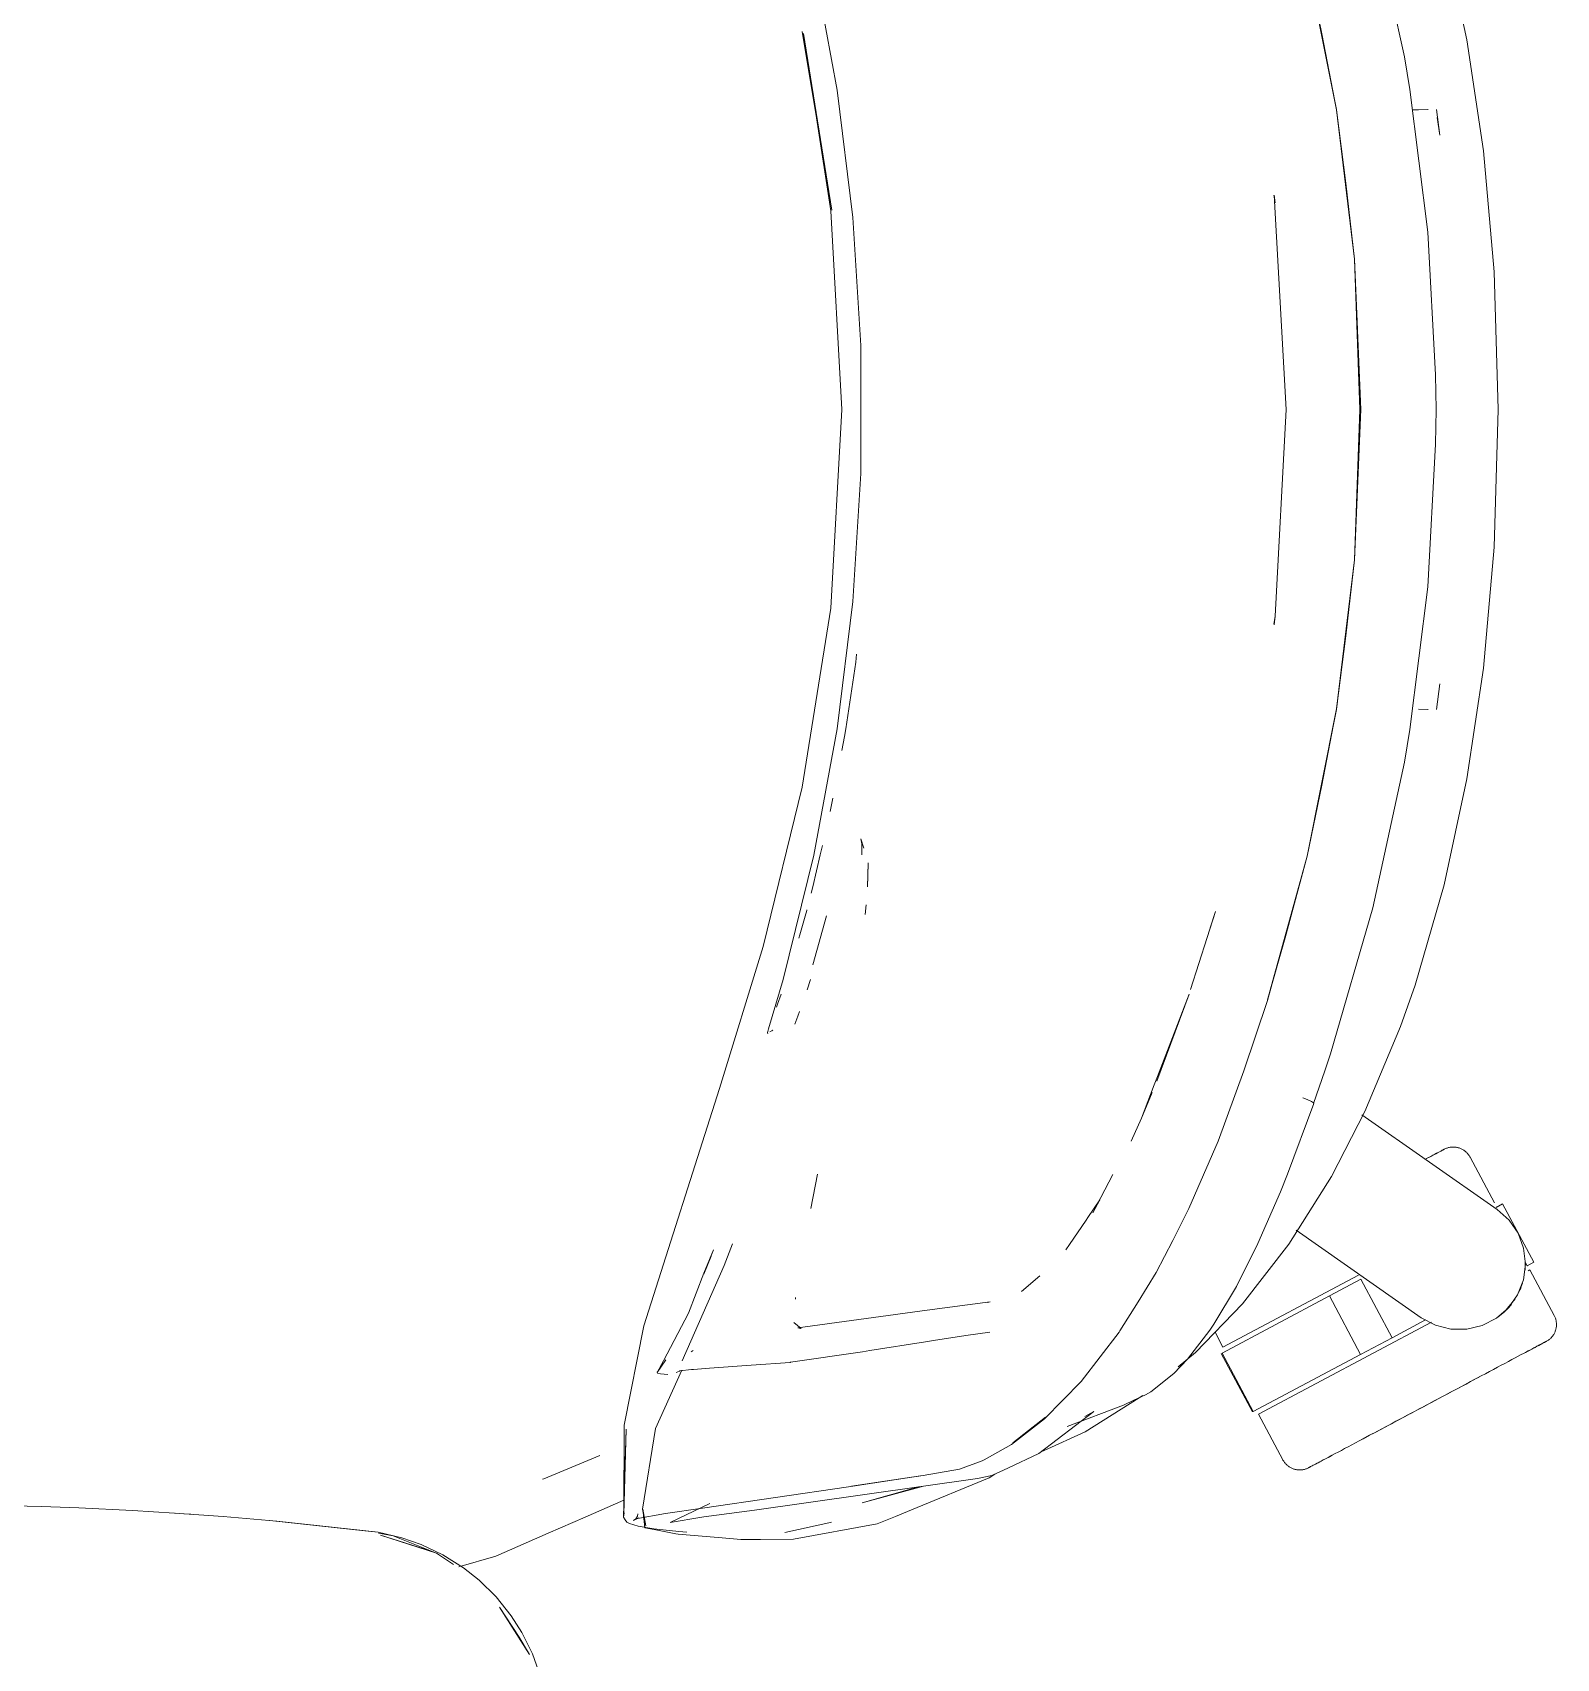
# Model space of a CAD drawing. Header units: millimetres. Extents: x 155927 to 295199, y -4084 to 97293.
# Drawn here: x 202136 to 202458.3, y 30484.3 to 30828.1 of the extents above; entities that cross this region are included whole.
import ezdxf

# ---------------------------------------------------------------- set-up
doc = ezdxf.new("R2010")
doc.units = ezdxf.units.MM
doc.header["$MEASUREMENT"] = 0
doc.layers.add('G-IMPT', color=8, linetype='CONTINUOUS', lineweight=9)
doc.layers.add('I-FURN', color=8, linetype='CONTINUOUS', lineweight=9)

msp = doc.modelspace()

# ---------------------------------------------------------------- linework, layer by layer
at = {"layer": 'G-IMPT'}
for p, q in [((202426.09, 30822.98), (202419.42, 30853.77)), ((202434.52, 30848.87), (202439.33, 30826.51)), ((202301.24, 30842.6), (202306.18, 30815.93)), ((202411.74, 30811.71), (202405.53, 30842.95)), ((202405.53, 30842.95), (202411.74, 30811.79)), ((202405.57, 30842.84), (202408.64, 30827.81)), ((202298.78, 30828.28), (202305.04, 30790.54)), ((202304.78, 30790.37), (202299.04, 30827.9)), ((202305.04, 30790.54), (202299.04, 30827.9)), ((202411.74, 30811.71), (202408.64, 30827.81)), ((202442.83, 30803.09), (202439.33, 30826.51)), ((202427.28, 30816.06), (202426.09, 30822.98)), ((202306.18, 30815.93), (202309.47, 30789.01)), ((202431.09, 30785.89), (202427.28, 30816.06)), ((202415.56, 30780.2), (202411.74, 30811.79)), ((202413.69, 30796.23), (202411.74, 30811.71)), ((202415.53, 30780.16), (202411.74, 30811.71)), ((202427.83, 30811.71), (202429.07, 30811.75)), ((202431.16, 30811.82), (202429.07, 30811.75)), ((202431.16, 30811.82), (202431.05, 30811.82)), ((202432.92, 30811.79), (202433.57, 30806.38)), ((202433.01, 30810.15), (202433.57, 30806.38)), ((202445.09, 30777.52), (202442.83, 30803.09)), ((202413.69, 30796.23), (202415.53, 30780.16)), ((202398.52, 30793.66), (202398.57, 30793.41)), ((202401.07, 30748.38), (202398.57, 30793.72)), ((202398.57, 30793.72), (202398.8, 30792.11)), ((202398.8, 30792.11), (202398.57, 30793.41)), ((202304.78, 30790.37), (202307.13, 30748.38)), ((202311.13, 30761.94), (202309.47, 30789.01)), ((202432.7, 30755.69), (202431.09, 30785.89)), ((202415.53, 30780.16), (202416.2, 30765.26)), ((202415.53, 30780.16), (202416.67, 30748.38)), ((202416.9, 30748.38), (202415.56, 30780.2)), ((202445.94, 30748.38), (202445.09, 30777.52)), ((202416.2, 30765.26), (202416.67, 30748.38)), ((202311.13, 30734.82), (202311.13, 30761.94)), ((202432.7, 30755.69), (202432.8, 30748.38)), ((202304.78, 30706.39), (202307.13, 30748.38)), ((202401.13, 30748.38), (202398.8, 30704.65)), ((202401.07, 30748.38), (202398.8, 30704.65)), ((202415.53, 30716.6), (202416.67, 30748.38)), ((202415.56, 30716.56), (202416.9, 30748.38)), ((202416.2, 30731.5), (202416.67, 30748.38)), ((202432.7, 30741.07), (202432.8, 30748.38)), ((202445.09, 30719.24), (202445.94, 30748.38)), ((202432.7, 30741.07), (202431.09, 30710.86)), ((202311.13, 30734.82), (202309.47, 30707.75)), ((202416.2, 30731.5), (202415.53, 30716.6)), ((202442.83, 30693.67), (202445.09, 30719.24)), ((202415.53, 30716.6), (202411.74, 30685.05)), ((202415.56, 30716.56), (202411.74, 30684.97)), ((202415.53, 30716.6), (202413.69, 30700.52)), ((202431.09, 30710.86), (202427.28, 30680.69)), ((202306.18, 30680.83), (202309.47, 30707.75)), ((202298.78, 30668.48), (202304.78, 30706.39)), ((202398.52, 30703.1), (202398.57, 30703.35)), ((202398.8, 30704.65), (202398.54, 30702.87)), ((202398.8, 30704.65), (202398.57, 30703.35)), ((202411.74, 30685.05), (202413.69, 30700.52)), ((202310.09, 30694.98), (202310.27, 30696.64)), ((202308.8, 30686.46), (202310.09, 30694.98)), ((202439.33, 30670.25), (202442.83, 30693.67)), ((202432.92, 30684.96), (202433.57, 30690.38)), ((202308.8, 30686.46), (202307.95, 30680.83)), ((202405.57, 30653.92), (202411.74, 30685.05)), ((202405.57, 30653.92), (202411.74, 30684.97)), ((202411.74, 30685.05), (202408.64, 30668.94)), ((202429.07, 30685.01), (202431.16, 30684.93)), ((202431.16, 30684.93), (202431.05, 30684.93)), ((202301.24, 30654.16), (202306.18, 30680.83)), ((202307.95, 30680.83), (202307.7, 30679.2)), ((202427.28, 30680.69), (202426.09, 30673.77)), ((202307.15, 30676.3), (202307.7, 30679.2)), ((202419.42, 30642.98), (202426.09, 30673.77)), ((202405.57, 30653.92), (202408.64, 30668.94)), ((202434.52, 30647.88), (202439.33, 30670.25)), ((202298.78, 30668.48), (202290.47, 30634.79)), ((202305.22, 30666.2), (202304.68, 30663.38)), ((202303.02, 30656.15), (202302.56, 30654.18)), ((202311.35, 30656.52), (202311.13, 30657.57)), ((202311.13, 30657.57), (202311.82, 30655.62)), ((202311.35, 30656.52), (202311.38, 30654.21)), ((202301.24, 30654.16), (202294.7, 30627.84)), ((202301.01, 30647.42), (202302.56, 30654.18)), ((202311.39, 30654.35), (202311.38, 30654.21)), ((202312.67, 30652.51), (202312.58, 30647.45)), ((202312.67, 30652.51), (202312.66, 30649.73)), ((202405.57, 30653.92), (202397.14, 30623.51)), ((202405.57, 30653.92), (202397.18, 30623.42)), ((202400.91, 30636.67), (202405.57, 30653.92)), ((202312.58, 30647.45), (202312.66, 30649.73)), ((202301.01, 30647.42), (202300.68, 30646.13)), ((202428.35, 30626.64), (202434.52, 30647.88)), ((202299.39, 30641.27), (202299.71, 30642.41)), ((202299.71, 30642.41), (202299.76, 30642.58)), ((202312.27, 30643.66), (202312.05, 30641.57)), ((202386.12, 30642.24), (202380.86, 30625.75)), ((202386.12, 30642.24), (202385.04, 30638.8)), ((202419.42, 30642.98), (202410.48, 30612.16)), ((202299.39, 30641.27), (202298.28, 30637.27)), ((202300.98, 30630.94), (202303.89, 30641.34)), ((202281.28, 30604.82), (202290.47, 30634.79)), ((202298.28, 30637.27), (202298.07, 30636.58)), ((202400.91, 30636.67), (202397.14, 30623.51)), ((202294.7, 30627.84), (202291.62, 30617.41)), ((202300.54, 30627.85), (202299.81, 30625.64)), ((202293.54, 30622.64), (202294.28, 30624.74)), ((202380.59, 30624.76), (202373.77, 30606.36)), ((202380.59, 30624.76), (202373.87, 30607.31)), ((202428.35, 30626.64), (202425.27, 30617.91)), ((202293.54, 30622.64), (202293.29, 30621.98)), ((202297.82, 30620.09), (202298.2, 30621.1)), ((202397.18, 30623.42), (202392.18, 30608.51)), ((202291.56, 30617.14), (202291.62, 30617.41)), ((202297.82, 30620.09), (202297.21, 30618.43)), ((202425.27, 30617.91), (202417.76, 30599.93)), ((202291.43, 30616.62), (202291.48, 30616.85)), ((202291.51, 30616.39), (202291.43, 30616.62)), ((202291.48, 30616.85), (202291.56, 30617.14)), ((202292.52, 30617.16), (202291.91, 30616.77)), ((202292.52, 30617.16), (202292.31, 30617.01)), ((202410.48, 30612.16), (202409.29, 30608.55)), ((202373.87, 30607.31), (202373.21, 30605.59)), ((202386.72, 30593.63), (202392.18, 30608.51)), ((202406.88, 30601.62), (202409.29, 30608.55)), ((202281.28, 30604.82), (202265.29, 30554.58)), ((202370.48, 30598.51), (202373.21, 30605.59)), ((202370.48, 30598.51), (202372.79, 30603.95)), ((202401.35, 30586.66), (202406.92, 30601.62)), ((202405.65, 30602.4), (202404.59, 30602.83)), ((202404.59, 30602.83), (202405.19, 30602.6)), ((202405.65, 30602.4), (202405.19, 30602.6)), ((202405.65, 30602.4), (202406.3, 30602.12)), ((202405.65, 30602.4), (202406.48, 30602.02)), ((202406.3, 30602.12), (202406.48, 30602.02)), ((202406.88, 30601.75), (202406.48, 30602.02)), ((202406.48, 30602.02), (202406.87, 30601.8)), ((202406.88, 30601.75), (202406.87, 30601.8)), ((202406.92, 30601.62), (202406.88, 30601.75)), ((202406.88, 30601.75), (202406.88, 30601.62)), ((202368.29, 30593.66), (202370.48, 30598.51)), ((202410.66, 30586.16), (202417.76, 30599.93)), ((202386.72, 30593.63), (202380.54, 30579.4)), ((202302.01, 30586.71), (202300.59, 30579.45)), ((202364.42, 30586.61), (202360.23, 30578.51)), ((202399.87, 30582.97), (202401.35, 30586.66)), ((202395.09, 30572.02), (202399.87, 30582.97)), ((202401.69, 30571.86), (202410.66, 30586.16)), ((202361.73, 30581.28), (202359.18, 30577.53)), ((202361.73, 30581.28), (202360.23, 30578.51)), ((202358.78, 30576.95), (202355.29, 30571.82)), ((202359.18, 30577.53), (202358.78, 30576.95)), ((202377.15, 30572.67), (202380.54, 30579.4)), ((202377.15, 30572.67), (202373.58, 30565.88)), ((202277.97, 30565.76), (202279.99, 30570.66)), ((202279.99, 30570.66), (202277.97, 30565.56)), ((202277.97, 30565.56), (202279.47, 30569.34)), ((202284.01, 30571.98), (202282.27, 30567.4)), ((202355.29, 30571.82), (202354.54, 30570.71)), ((202395.09, 30572.02), (202390.57, 30562.96)), ((202394.87, 30571.57), (202390.57, 30562.96)), ((202395.09, 30572.02), (202390.87, 30563.56)), ((202401.69, 30571.86), (202391.88, 30559.26)), ((202394.87, 30571.57), (202395.09, 30572.02)), ((202282.27, 30567.4), (202273.35, 30547.24)), ((202369.81, 30559.65), (202373.58, 30565.88)), ((202274.72, 30557.29), (202277.97, 30565.76)), ((202349.01, 30565.18), (202345.11, 30561.85)), ((202390.57, 30562.96), (202385.83, 30554.97)), ((202390.57, 30562.96), (202390.87, 30563.56)), ((202297.33, 30560.23), (202297.37, 30560.58)), ((202325.16, 30557.91), (202338.52, 30559.68)), ((202338.52, 30559.68), (202338.04, 30559.54)), ((202369.81, 30559.65), (202365.93, 30553.56)), ((202381.93, 30548.97), (202391.88, 30559.26)), ((202274.72, 30557.29), (202269.44, 30547.18)), ((202325.16, 30557.91), (202297.83, 30554.17)), ((202265.29, 30554.58), (202261.1, 30533.62)), ((202296.97, 30555.28), (202298.54, 30554.04)), ((202297.83, 30554.17), (202298.09, 30554.12)), ((202298.32, 30554.08), (202298.09, 30554.12)), ((202333.35, 30552.55), (202326.51, 30551.49)), ((202333.35, 30552.55), (202338.42, 30553.3)), ((202357.74, 30542.86), (202365.76, 30553.3)), ((202365.76, 30553.3), (202365.93, 30553.56)), ((202380.26, 30547.55), (202384.97, 30553.68)), ((202384.97, 30553.68), (202385.83, 30554.97)), ((202275.72, 30549.41), (202275.29, 30549.14)), ((202296.31, 30546.9), (202311.53, 30549.11)), ((202311.53, 30549.11), (202313.08, 30549.36)), ((202313.08, 30549.36), (202324.85, 30551.23)), ((202326.51, 30551.49), (202324.85, 30551.23)), ((202378.25, 30545.97), (202381.93, 30548.97)), ((202267.73, 30532.92), (202273.31, 30545.21)), ((202268.09, 30544.73), (202269.93, 30547.43)), ((202268.09, 30544.73), (202269.44, 30547.18)), ((202275.37, 30545.35), (202272.91, 30545.06)), ((202275.37, 30545.35), (202275.74, 30545.39)), ((202279.15, 30545.64), (202275.74, 30545.39)), ((202279.15, 30545.64), (202287.99, 30546.28)), ((202296.23, 30546.89), (202287.99, 30546.28)), ((202296.31, 30546.9), (202296.23, 30546.89)), ((202380.26, 30547.55), (202377.36, 30544.52)), ((202268.09, 30544.73), (202268.06, 30544.9)), ((202268.12, 30544.6), (202268.09, 30544.73)), ((202268.81, 30544.45), (202268.12, 30544.6)), ((202270.33, 30544.29), (202268.81, 30544.45)), ((202272.07, 30544.76), (202272.84, 30545.04)), ((202272.91, 30545.06), (202272.84, 30545.04)), ((202350.01, 30534.96), (202357.74, 30542.86)), ((202372.5, 30540.66), (202377.36, 30544.52)), ((202370, 30539.35), (202358.56, 30532.23)), ((202368.92, 30538.87), (202366.7, 30537.8)), ((202371.36, 30540.05), (202368.92, 30538.87)), ((202370, 30539.35), (202370.77, 30539.85)), ((202371.36, 30540.05), (202372.5, 30540.66)), ((202350.01, 30534.96), (202343.04, 30529.54)), ((202343.27, 30529.87), (202350.22, 30535.27)), ((202350.22, 30535.27), (202346.64, 30532.46)), ((202360.45, 30536.52), (202348.79, 30527.61)), ((202354.79, 30533.29), (202366.7, 30537.8)), ((202360.45, 30536.52), (202358.49, 30535.41)), ((202261.54, 30532.73), (202260.96, 30514.29)), ((202261.1, 30533.62), (202261.06, 30514.75)), ((202261.54, 30532.73), (202261.06, 30514.75)), ((202267.73, 30532.92), (202265.01, 30515.87)), ((202343.27, 30529.87), (202346.64, 30532.46)), ((202358.56, 30532.23), (202349.93, 30528.25)), ((202343.04, 30529.54), (202337.21, 30526.26)), ((202349.4, 30528.01), (202349.93, 30528.25)), ((202255.96, 30527.19), (202244.1, 30522.27)), ((202336.78, 30526.04), (202331.99, 30524.29)), ((202336.78, 30526.04), (202337.21, 30526.26)), ((202342.22, 30524.54), (202338.85, 30522.97)), ((202348.79, 30527.61), (202342.22, 30524.54)), ((202243.83, 30522.16), (202244.1, 30522.27)), ((202288.65, 30515.65), (202335.86, 30522.33)), ((202308.56, 30520.6), (202323.75, 30522.92)), ((202309.16, 30520.69), (202324.32, 30522.99)), ((202309.16, 30520.69), (202323.75, 30522.92)), ((202338.3, 30522.49), (202321.85, 30515.69)), ((202331.99, 30524.29), (202324.32, 30522.99)), ((202335.86, 30522.33), (202338.85, 30522.97)), ((202339.47, 30523.26), (202338.3, 30522.49)), ((202252.89, 30514.16), (202261.06, 30517.73)), ((202308.56, 30520.6), (202277.68, 30516.04)), ((202311.44, 30517.2), (202324.39, 30520.71)), ((202311.44, 30517.2), (202323.33, 30520.56)), ((202125.62, 30516.72), (202137.92, 30516.42)), ((202145.8, 30516.13), (202137.92, 30516.42)), ((202145.8, 30516.13), (202157.11, 30515.59)), ((202165.98, 30515.03), (202157.11, 30515.59)), ((202165.98, 30515.03), (202176.27, 30514.3)), ((202168.02, 30514.89), (202166.12, 30514.98)), ((202168.02, 30514.89), (202169.44, 30514.76)), ((202187.66, 30513.31), (202176.27, 30514.3)), ((202260.93, 30514.17), (202261.12, 30515.04)), ((202260.96, 30514.29), (202261.06, 30514.75)), ((202261.06, 30514.75), (202261.09, 30514.93)), ((202261.12, 30515.04), (202261.09, 30514.93)), ((202263.56, 30513.82), (202269.83, 30514.93)), ((202263.91, 30514.37), (202263.59, 30513.83)), ((202263.91, 30514.37), (202263.99, 30514.87)), ((202265.7, 30512.29), (202265.01, 30515.87)), ((202265.7, 30512.29), (202265.08, 30515.84)), ((202265.08, 30515.84), (202265.46, 30511.88)), ((202277.68, 30516.04), (202269.83, 30514.93)), ((202279.23, 30517.02), (202270.8, 30513.02)), ((202276.69, 30514), (202277.98, 30514.21)), ((202288.65, 30515.65), (202277.98, 30514.21)), ((202314.62, 30512.71), (202318.48, 30514.3)), ((202321.85, 30515.69), (202318.48, 30514.3)), ((202209.1, 30510.96), (202186.15, 30513.42)), ((202186.15, 30513.42), (202206.28, 30511.29)), ((202209.1, 30510.96), (202187.66, 30513.31)), ((202209.1, 30510.96), (202206.28, 30511.29)), ((202209.1, 30510.96), (202214.06, 30509.81)), ((202245.06, 30510.74), (202252.89, 30514.16)), ((202260.93, 30514.17), (202261.32, 30513.6)), ((202261.7, 30513.11), (202261.32, 30513.6)), ((202261.7, 30513.11), (202262.23, 30512.78)), ((202264.1, 30512.23), (202262.23, 30512.78)), ((202264.18, 30513.99), (202263.08, 30513.43)), ((202263.59, 30513.83), (202263.08, 30513.43)), ((202264.18, 30513.99), (202263.56, 30513.82)), ((202267.37, 30511.7), (202264.1, 30512.23)), ((202267.79, 30511.44), (202265.46, 30511.88)), ((202267.37, 30511.7), (202267.99, 30511.62)), ((202267.79, 30511.44), (202272.04, 30510.63)), ((202272.68, 30511.1), (202267.99, 30511.62)), ((202270.8, 30513.02), (202271.66, 30513.17)), ((202271.66, 30513.17), (202276.69, 30514)), ((202272.68, 30511.1), (202274.36, 30510.97)), ((202295.06, 30510.88), (202304.37, 30512.92)), ((202296.92, 30509.47), (202314.62, 30512.71)), ((202304.37, 30512.92), (202304.94, 30513.08)), ((202209.18, 30510.75), (202212.23, 30510.17)), ((202221.45, 30506.56), (202209.6, 30510.38)), ((202218.75, 30507.46), (202209.6, 30510.38)), ((202212.23, 30510.17), (202221.45, 30506.56)), ((202218.2, 30508.36), (202214.06, 30509.81)), ((202222.78, 30506.17), (202218.2, 30508.36)), ((202221.45, 30506.56), (202218.75, 30507.46)), ((202233.94, 30505.88), (202245.06, 30510.74)), ((202272.51, 30510.59), (202272.04, 30510.63)), ((202281.83, 30509.78), (202272.51, 30510.59)), ((202281.83, 30509.78), (202285.79, 30509.44)), ((202285.79, 30509.44), (202289.96, 30509.44)), ((202296.92, 30509.47), (202289.96, 30509.44)), ((202221.45, 30506.56), (202225.03, 30504.14)), ((202222.78, 30506.17), (202227.1, 30503.44)), ((202233.94, 30505.88), (202226.12, 30503.63)), ((202230.41, 30500.81), (202227.1, 30503.44)), ((202234.01, 30497.27), (202230.41, 30500.81)), ((202234.01, 30497.27), (202237.2, 30493.29)), ((202241.06, 30485.14), (202234.74, 30495.09)), ((202238.9, 30488.81), (202234.74, 30495.09)), ((202239.47, 30489.74), (202237.2, 30493.29)), ((202241.06, 30485.14), (202238.9, 30488.81)), ((202241.71, 30485.23), (202239.47, 30489.74)), ((202241.71, 30485.23), (202243.42, 30480.46))]:
    msp.add_line(p, q, dxfattribs=at)
at = {"layer": 'I-FURN'}
for p, q in [((202417.13, 30599.26), (202445.72, 30579.24)), ((202430.4, 30589.75), (202430.93, 30590.04)), ((202431.21, 30590.19), (202430.69, 30589.91)), ((202430.93, 30590.04), (202431.43, 30590.31)), ((202431.69, 30590.44), (202431.21, 30590.19)), ((202431.43, 30590.31), (202431.9, 30590.55)), ((202432.14, 30590.68), (202431.69, 30590.44)), ((202431.9, 30590.55), (202432.33, 30590.78)), ((202432.55, 30590.9), (202432.14, 30590.68)), ((202432.33, 30590.78), (202432.72, 30590.99)), ((202432.92, 30591.1), (202432.55, 30590.9)), ((202432.72, 30590.99), (202433.08, 30591.18)), ((202433.25, 30591.27), (202432.92, 30591.1)), ((202433.08, 30591.18), (202433.4, 30591.35)), ((202433.55, 30591.43), (202433.25, 30591.27)), ((202433.4, 30591.35), (202433.67, 30591.5)), ((202433.81, 30591.57), (202433.55, 30591.43)), ((202433.67, 30591.5), (202433.92, 30591.63)), ((202434.03, 30591.69), (202433.81, 30591.57)), ((202433.92, 30591.63), (202434.12, 30591.73)), ((202434.21, 30591.78), (202434.03, 30591.69)), ((202434.12, 30591.73), (202434.28, 30591.82)), ((202434.35, 30591.86), (202434.21, 30591.78)), ((202434.28, 30591.82), (202434.4, 30591.88)), ((202434.45, 30591.91), (202434.35, 30591.86)), ((202434.4, 30591.88), (202434.48, 30591.93)), ((202434.51, 30591.94), (202434.45, 30591.91)), ((202434.48, 30591.93), (202434.52, 30591.95)), ((202434.53, 30591.95), (202434.51, 30591.94)), ((202434.52, 30591.95), (202434.53, 30591.95)), ((202434.53, 30591.95), (202434.67, 30592.03)), ((202434.67, 30592.03), (202434.82, 30592.09)), ((202434.82, 30592.09), (202434.97, 30592.15)), ((202434.97, 30592.15), (202435.12, 30592.21)), ((202435.12, 30592.21), (202435.27, 30592.26)), ((202435.27, 30592.26), (202435.43, 30592.3)), ((202435.43, 30592.3), (202435.59, 30592.34)), ((202435.59, 30592.34), (202435.75, 30592.37)), ((202435.75, 30592.37), (202435.9, 30592.39)), ((202435.9, 30592.39), (202436.06, 30592.41)), ((202436.06, 30592.41), (202436.23, 30592.42)), ((202436.23, 30592.42), (202436.39, 30592.42)), ((202436.39, 30592.42), (202436.55, 30592.42)), ((202436.55, 30592.42), (202436.71, 30592.41)), ((202436.71, 30592.41), (202436.87, 30592.4)), ((202436.87, 30592.4), (202437.03, 30592.38)), ((202437.03, 30592.38), (202437.19, 30592.35)), ((202437.19, 30592.35), (202437.35, 30592.32)), ((202437.35, 30592.32), (202437.5, 30592.28)), ((202437.5, 30592.28), (202437.66, 30592.23)), ((202437.66, 30592.23), (202437.81, 30592.18)), ((202437.81, 30592.18), (202437.96, 30592.12)), ((202437.96, 30592.12), (202438.11, 30592.06)), ((202438.11, 30592.06), (202438.25, 30591.98)), ((202438.25, 30591.98), (202438.39, 30591.91)), ((202438.39, 30591.91), (202438.53, 30591.83)), ((202438.53, 30591.83), (202438.67, 30591.74)), ((202438.67, 30591.74), (202438.8, 30591.65)), ((202438.8, 30591.65), (202438.93, 30591.55)), ((202438.93, 30591.55), (202439.05, 30591.45)), ((202439.05, 30591.45), (202439.17, 30591.34)), ((202439.17, 30591.34), (202439.29, 30591.23)), ((202439.29, 30591.23), (202439.4, 30591.11)), ((202439.4, 30591.11), (202439.51, 30590.99)), ((202439.51, 30590.99), (202439.61, 30590.86)), ((202439.61, 30590.86), (202439.7, 30590.73)), ((202439.7, 30590.73), (202439.79, 30590.6)), ((202439.79, 30590.6), (202439.88, 30590.46)), ((202439.88, 30590.46), (202439.96, 30590.32)), ((202439.96, 30590.32), (202439.98, 30590.29)), ((202445.13, 30580.6), (202439.98, 30590.29)), ((202445.49, 30579.66), (202446.88, 30580.4)), ((202445.57, 30579.7), (202445.49, 30579.66)), ((202453.45, 30568.04), (202446.88, 30580.4)), ((202445.72, 30579.24), (202448.23, 30576.98)), ((202448.23, 30576.98), (202450.13, 30574.2)), ((202429.67, 30556.31), (202403.24, 30574.82)), ((202450.13, 30574.2), (202451.3, 30571.03)), ((202451.3, 30571.03), (202451.69, 30567.68)), ((202451.69, 30567.68), (202451.26, 30564.34)), ((202451.66, 30568.05), (202452.06, 30567.3)), ((202453.45, 30568.04), (202452.06, 30567.3)), ((202452.06, 30567.3), (202452.14, 30567.34)), ((202452.27, 30566.27), (202452.64, 30566.47)), ((202457.79, 30556.79), (202452.64, 30566.47)), ((202387.74, 30550.08), (202416.43, 30565.34)), ((202410.26, 30560.93), (202416.9, 30564.46)), ((202423.48, 30552.1), (202416.9, 30564.46)), ((202451.26, 30564.34), (202450.04, 30561.19)), ((202387.55, 30548.85), (202410.26, 30560.93)), ((202416.84, 30548.57), (202410.26, 30560.93)), ((202447.27, 30557.57), (202449.56, 30560.35)), ((202450.04, 30561.19), (202448.11, 30558.43)), ((202430.54, 30555.85), (202423.48, 30552.1)), ((202432.65, 30554.73), (202429.67, 30556.31)), ((202445.57, 30556.21), (202442.57, 30554.66)), ((202448.11, 30558.43), (202445.57, 30556.21)), ((202445.85, 30556.41), (202447.27, 30557.57)), ((202457.79, 30556.79), (202457.86, 30556.64)), ((202457.86, 30556.64), (202457.93, 30556.5)), ((202457.93, 30556.5), (202457.99, 30556.35)), ((202457.99, 30556.35), (202458.05, 30556.2)), ((202458.05, 30556.2), (202458.1, 30556.04)), ((202458.1, 30556.04), (202458.14, 30555.89)), ((202458.14, 30555.89), (202458.18, 30555.73)), ((202458.18, 30555.73), (202458.21, 30555.57)), ((202458.21, 30555.57), (202458.23, 30555.41)), ((202386.06, 30553.24), (202387.74, 30550.08)), ((202395.25, 30535.96), (202431.86, 30555.42)), ((202423.48, 30552.1), (202416.84, 30548.57)), ((202435.92, 30553.9), (202432.65, 30554.73)), ((202439.29, 30553.87), (202435.92, 30553.9)), ((202442.57, 30554.66), (202439.29, 30553.87)), ((202457.07, 30552.03), (202456.95, 30551.92)), ((202457.18, 30552.14), (202457.07, 30552.03)), ((202457.29, 30552.26), (202457.18, 30552.14)), ((202457.39, 30552.39), (202457.29, 30552.26)), ((202457.49, 30552.52), (202457.39, 30552.39)), ((202457.58, 30552.65), (202457.49, 30552.52)), ((202457.67, 30552.78), (202457.58, 30552.65)), ((202457.75, 30552.92), (202457.67, 30552.78)), ((202457.82, 30553.07), (202457.75, 30552.92)), ((202457.89, 30553.21), (202457.82, 30553.07)), ((202457.96, 30553.36), (202457.89, 30553.21)), ((202458.02, 30553.51), (202457.96, 30553.36)), ((202458.07, 30553.66), (202458.02, 30553.51)), ((202458.12, 30553.82), (202458.07, 30553.66)), ((202458.16, 30553.97), (202458.12, 30553.82)), ((202458.19, 30554.13), (202458.16, 30553.97)), ((202458.22, 30554.29), (202458.19, 30554.13)), ((202458.24, 30554.45), (202458.22, 30554.29)), ((202458.23, 30555.41), (202458.25, 30555.25)), ((202458.25, 30554.61), (202458.24, 30554.45)), ((202458.25, 30555.25), (202458.26, 30555.09)), ((202458.26, 30554.77), (202458.25, 30554.61)), ((202458.26, 30555.09), (202458.26, 30554.93)), ((202458.26, 30554.93), (202458.26, 30554.77)), ((202387.38, 30548.76), (202393.96, 30536.4)), ((202394.13, 30536.49), (202387.55, 30548.85)), ((202450.82, 30548.52), (202451.42, 30548.84)), ((202451.73, 30549), (202451.15, 30548.69)), ((202451.42, 30548.84), (202451.99, 30549.14)), ((202452.29, 30549.3), (202451.73, 30549)), ((202451.99, 30549.14), (202452.53, 30549.42)), ((202452.8, 30549.57), (202452.29, 30549.3)), ((202452.53, 30549.42), (202453.03, 30549.69)), ((202453.28, 30549.83), (202452.8, 30549.57)), ((202453.03, 30549.69), (202453.49, 30549.94)), ((202453.73, 30550.06), (202453.28, 30549.83)), ((202453.49, 30549.94), (202453.92, 30550.17)), ((202454.14, 30550.28), (202453.73, 30550.06)), ((202453.92, 30550.17), (202454.32, 30550.38)), ((202454.51, 30550.48), (202454.14, 30550.28)), ((202454.32, 30550.38), (202454.67, 30550.56)), ((202454.85, 30550.66), (202454.51, 30550.48)), ((202454.67, 30550.56), (202454.99, 30550.73)), ((202455.15, 30550.82), (202454.85, 30550.66)), ((202454.99, 30550.73), (202455.27, 30550.88)), ((202455.4, 30550.95), (202455.15, 30550.82)), ((202455.27, 30550.88), (202455.51, 30551.01)), ((202455.62, 30551.07), (202455.4, 30550.95)), ((202455.51, 30551.01), (202455.71, 30551.12)), ((202455.8, 30551.17), (202455.62, 30551.07)), ((202455.71, 30551.12), (202455.87, 30551.2)), ((202455.94, 30551.24), (202455.8, 30551.17)), ((202455.87, 30551.2), (202456, 30551.27)), ((202456.04, 30551.29), (202455.94, 30551.24)), ((202456, 30551.27), (202456.08, 30551.31)), ((202456.11, 30551.33), (202456.04, 30551.29)), ((202456.08, 30551.31), (202456.12, 30551.33)), ((202456.13, 30551.34), (202456.11, 30551.33)), ((202456.12, 30551.33), (202456.13, 30551.34)), ((202456.16, 30551.36), (202456.13, 30551.34)), ((202456.3, 30551.44), (202456.16, 30551.36)), ((202456.44, 30551.52), (202456.3, 30551.44)), ((202456.57, 30551.61), (202456.44, 30551.52)), ((202456.7, 30551.71), (202456.57, 30551.61)), ((202456.83, 30551.81), (202456.7, 30551.71)), ((202456.95, 30551.92), (202456.83, 30551.81)), ((202416.84, 30548.57), (202394.13, 30536.49)), ((202444.11, 30544.95), (202444.96, 30545.4)), ((202444.96, 30545.4), (202445.78, 30545.84)), ((202445.78, 30545.84), (202446.58, 30546.26)), ((202446.58, 30546.26), (202447.36, 30546.68)), ((202447.36, 30546.68), (202448.11, 30547.07)), ((202448.11, 30547.07), (202448.83, 30547.46)), ((202448.83, 30547.46), (202449.52, 30547.83)), ((202449.52, 30547.83), (202450.19, 30548.18)), ((202450.19, 30548.18), (202450.82, 30548.52)), ((202438.2, 30541.8), (202437.23, 30541.29)), ((202437.67, 30541.53), (202438.64, 30542.04)), ((202439.15, 30542.31), (202438.2, 30541.8)), ((202438.64, 30542.04), (202439.59, 30542.54)), ((202440.1, 30542.81), (202439.15, 30542.31)), ((202439.59, 30542.54), (202440.53, 30543.04)), ((202441.03, 30543.31), (202440.1, 30542.81)), ((202440.53, 30543.04), (202441.45, 30543.53)), ((202441.94, 30543.79), (202441.03, 30543.31)), ((202441.45, 30543.53), (202442.35, 30544.01)), ((202442.35, 30544.01), (202443.24, 30544.49)), ((202443.24, 30544.49), (202444.11, 30544.95)), ((202430.72, 30537.83), (202431.72, 30538.36)), ((202432.26, 30538.65), (202431.26, 30538.12)), ((202431.72, 30538.36), (202432.73, 30538.9)), ((202433.27, 30539.18), (202432.26, 30538.65)), ((202432.73, 30538.9), (202433.73, 30539.43)), ((202434.27, 30539.71), (202433.27, 30539.18)), ((202433.73, 30539.43), (202434.72, 30539.96)), ((202435.26, 30540.24), (202434.27, 30539.71)), ((202434.72, 30539.96), (202435.72, 30540.48)), ((202436.25, 30540.77), (202435.26, 30540.24)), ((202435.72, 30540.48), (202436.7, 30541.01)), ((202437.23, 30541.29), (202436.25, 30540.77)), ((202436.7, 30541.01), (202437.67, 30541.53)), ((202395.25, 30535.96), (202400.4, 30526.27)), ((202425.28, 30534.93), (202424.3, 30534.42)), ((202424.75, 30534.65), (202425.73, 30535.17)), ((202426.26, 30535.46), (202425.28, 30534.93)), ((202425.73, 30535.17), (202426.72, 30535.7)), ((202427.25, 30535.98), (202426.26, 30535.46)), ((202426.72, 30535.7), (202427.71, 30536.23)), ((202428.25, 30536.51), (202427.25, 30535.98)), ((202427.71, 30536.23), (202428.71, 30536.76)), ((202429.25, 30537.05), (202428.25, 30536.51)), ((202428.71, 30536.76), (202429.71, 30537.29)), ((202430.25, 30537.58), (202429.25, 30537.05)), ((202429.71, 30537.29), (202430.72, 30537.83)), ((202431.26, 30538.12), (202430.25, 30537.58)), ((202418.73, 30531.46), (202417.87, 30530.99)), ((202418.26, 30531.21), (202419.14, 30531.67)), ((202419.62, 30531.93), (202418.73, 30531.46)), ((202419.14, 30531.67), (202420.04, 30532.15)), ((202420.53, 30532.41), (202419.62, 30531.93)), ((202420.04, 30532.15), (202420.95, 30532.63)), ((202421.45, 30532.9), (202420.53, 30532.41)), ((202420.95, 30532.63), (202421.88, 30533.13)), ((202422.39, 30533.4), (202421.45, 30532.9)), ((202421.88, 30533.13), (202422.82, 30533.63)), ((202423.34, 30533.9), (202422.39, 30533.4)), ((202422.82, 30533.63), (202423.78, 30534.14)), ((202424.3, 30534.42), (202423.34, 30533.9)), ((202423.78, 30534.14), (202424.75, 30534.65)), ((202412.09, 30527.92), (202412.77, 30528.28)), ((202412.77, 30528.28), (202413.47, 30528.66)), ((202413.47, 30528.66), (202414.21, 30529.05)), ((202414.21, 30529.05), (202414.97, 30529.46)), ((202414.97, 30529.46), (202415.76, 30529.87)), ((202415.76, 30529.87), (202416.57, 30530.31)), ((202416.57, 30530.31), (202417.41, 30530.75)), ((202417.87, 30530.99), (202417.02, 30530.54)), ((202417.41, 30530.75), (202418.26, 30531.21)), ((202400.42, 30526.23), (202400.4, 30526.27)), ((202400.5, 30526.09), (202400.42, 30526.23)), ((202400.59, 30525.96), (202400.5, 30526.09)), ((202400.68, 30525.82), (202400.59, 30525.96)), ((202400.77, 30525.69), (202400.68, 30525.82)), ((202400.87, 30525.57), (202400.77, 30525.69)), ((202400.98, 30525.45), (202400.87, 30525.57)), ((202401.09, 30525.33), (202400.98, 30525.45)), ((202401.21, 30525.22), (202401.09, 30525.33)), ((202401.33, 30525.11), (202401.21, 30525.22)), ((202401.45, 30525.01), (202401.33, 30525.11)), ((202401.58, 30524.91), (202401.45, 30525.01)), ((202401.71, 30524.82), (202401.58, 30524.91)), ((202401.85, 30524.73), (202401.71, 30524.82)), ((202401.99, 30524.65), (202401.85, 30524.73)), ((202402.13, 30524.57), (202401.99, 30524.65)), ((202402.27, 30524.5), (202402.13, 30524.57)), ((202405.71, 30524.53), (202405.56, 30524.47)), ((202405.85, 30524.61), (202405.71, 30524.53)), ((202405.85, 30524.61), (202405.87, 30524.62)), ((202405.86, 30524.61), (202405.85, 30524.61)), ((202405.9, 30524.63), (202405.86, 30524.61)), ((202405.87, 30524.62), (202405.93, 30524.65)), ((202405.98, 30524.67), (202405.9, 30524.63)), ((202405.93, 30524.65), (202406.03, 30524.7)), ((202406.1, 30524.74), (202405.98, 30524.67)), ((202406.03, 30524.7), (202406.17, 30524.78)), ((202406.26, 30524.83), (202406.1, 30524.74)), ((202406.17, 30524.78), (202406.35, 30524.87)), ((202406.47, 30524.93), (202406.26, 30524.83)), ((202406.35, 30524.87), (202406.57, 30524.99)), ((202406.71, 30525.06), (202406.47, 30524.93)), ((202406.57, 30524.99), (202406.83, 30525.13)), ((202406.99, 30525.21), (202406.71, 30525.06)), ((202406.83, 30525.13), (202407.13, 30525.28)), ((202407.3, 30525.38), (202406.99, 30525.21)), ((202407.13, 30525.28), (202407.46, 30525.46)), ((202407.66, 30525.57), (202407.3, 30525.38)), ((202407.46, 30525.46), (202407.84, 30525.66)), ((202408.05, 30525.78), (202407.66, 30525.57)), ((202407.84, 30525.66), (202408.25, 30525.88)), ((202408.48, 30526), (202408.05, 30525.78)), ((202408.25, 30525.88), (202408.69, 30526.12)), ((202408.95, 30526.25), (202408.48, 30526)), ((202408.69, 30526.12), (202409.17, 30526.37)), ((202409.45, 30526.52), (202408.95, 30526.25)), ((202409.17, 30526.37), (202409.69, 30526.65)), ((202409.98, 30526.8), (202409.45, 30526.52)), ((202409.69, 30526.65), (202410.24, 30526.94)), ((202410.55, 30527.11), (202409.98, 30526.8)), ((202410.24, 30526.94), (202410.83, 30527.25)), ((202410.83, 30527.25), (202411.44, 30527.58)), ((202411.44, 30527.58), (202412.09, 30527.92)), ((202402.42, 30524.44), (202402.27, 30524.5)), ((202402.57, 30524.38), (202402.42, 30524.44)), ((202402.72, 30524.33), (202402.57, 30524.38)), ((202402.88, 30524.28), (202402.72, 30524.33)), ((202403.03, 30524.24), (202402.88, 30524.28)), ((202403.19, 30524.21), (202403.03, 30524.24)), ((202403.35, 30524.18), (202403.19, 30524.21)), ((202403.51, 30524.16), (202403.35, 30524.18)), ((202403.67, 30524.14), (202403.51, 30524.16)), ((202403.83, 30524.14), (202403.67, 30524.14)), ((202403.99, 30524.13), (202403.83, 30524.14)), ((202404.15, 30524.14), (202403.99, 30524.13)), ((202404.32, 30524.15), (202404.15, 30524.14)), ((202404.48, 30524.17), (202404.32, 30524.15)), ((202404.64, 30524.19), (202404.48, 30524.17)), ((202404.79, 30524.22), (202404.64, 30524.19)), ((202404.95, 30524.26), (202404.79, 30524.22)), ((202405.11, 30524.3), (202404.95, 30524.26)), ((202405.26, 30524.35), (202405.11, 30524.3)), ((202405.41, 30524.4), (202405.26, 30524.35)), ((202405.56, 30524.47), (202405.41, 30524.4))]:
    msp.add_line(p, q, dxfattribs=at)
for points in [[(202451.66, 30568.05), (202451.66, 30567.82), (202451.67, 30567.28), (202451.63, 30566.61), (202451.59, 30566.24)], [(202448.72, 30559.14), (202448.39, 30558.72), (202448.05, 30558.29), (202447.62, 30557.91)]]:
    msp.add_open_spline(points, degree=3, dxfattribs=at)
msp.add_open_spline([(202451.06, 30563.63), (202450.92, 30563.17), (202450.7, 30562.54), (202450.4, 30561.9), (202450.32, 30561.75)], degree=3, knots=[-0.6, -0.6, -0.6, -0.6, -0.5, -0.4680239, -0.4680239, -0.4680239, -0.4680239], dxfattribs=at)

doc.saveas('drawing.dxf')
